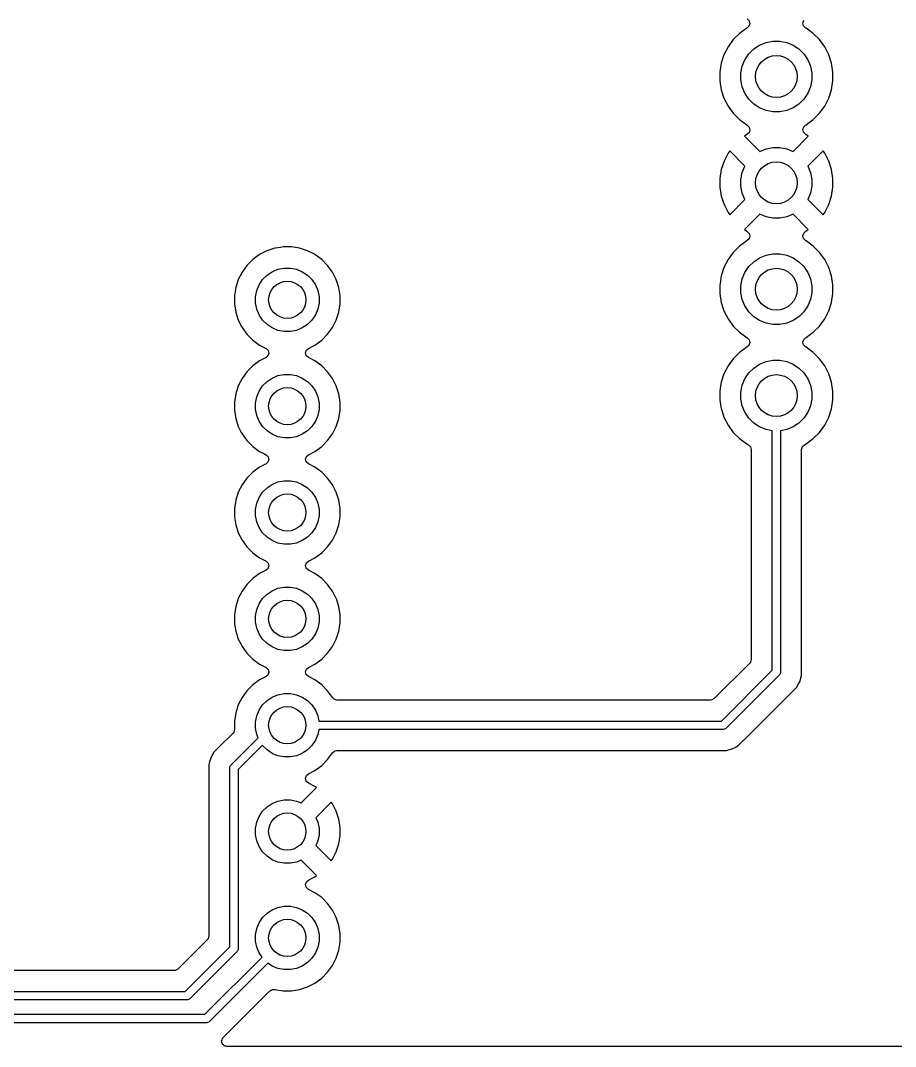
# Model space of a CAD drawing. Extents: x 78 to 227, y -124 to -75.
# Drawn here: x 140.44 to 161.34, y -123.88 to -99.37 of the extents above; entities that cross this region are included whole.
import ezdxf

# ---------------------------------------------------------------- set-up
doc = ezdxf.new("R2010")
doc.units = 0
doc.layers.add('BLACK', color=7, linetype='CONTINUOUS')

msp = doc.modelspace()

# ---------------------------------------------------------------- linework, layer by layer
at = {"layer": 'BLACK', "linetype": 'CONTINUOUS'}
for p, q in [((157.796946, -99.330516), (157.847742, -99.378491)), ((157.864536, -99.446312), (157.841998, -99.512447)), ((157.847742, -99.378491), (157.864536, -99.446312)), ((159.127463, -99.435692), (159.149999, -99.369556)), ((159.144259, -99.503512), (159.127463, -99.435692)), ((157.616213, -99.68089), (157.46589, -99.831213)), ((157.788182, -99.555949), (157.616213, -99.68089)), ((157.796946, -99.551484), (157.788182, -99.555949)), ((157.841998, -99.512447), (157.796946, -99.551484)), ((159.195054, -99.551485), (159.144259, -99.503512)), ((159.203115, -99.555591), (159.195054, -99.551485)), ((159.20382, -99.555951), (159.203115, -99.555591)), ((159.375786, -99.68089), (159.20382, -99.555951)), ((159.526109, -99.831213), (159.375786, -99.68089)), ((157.46589, -99.831213), (157.340951, -100.003179)), ((157.956766, -100.053941), (158.095313, -99.961367)), ((158.095313, -99.961367), (158.249258, -99.897601)), ((158.249258, -99.897601), (158.412685, -99.865093)), ((158.412685, -99.865093), (158.579315, -99.865093)), ((158.579315, -99.865093), (158.742742, -99.897601)), ((158.742742, -99.897601), (158.896687, -99.961367)), ((158.896687, -99.961367), (159.035234, -100.053941)), ((159.651048, -100.003179), (159.526109, -99.831213)), ((157.244444, -100.192585), (157.178753, -100.39476)), ((157.340951, -100.003179), (157.244444, -100.192585)), ((157.746367, -100.310313), (157.838941, -100.171766)), ((157.838941, -100.171766), (157.956766, -100.053941)), ((159.035234, -100.053941), (159.153059, -100.171766)), ((159.153059, -100.171766), (159.245633, -100.310313)), ((159.651049, -100.003181), (159.651048, -100.003179)), ((159.651051, -100.003184), (159.651049, -100.003181)), ((159.747557, -100.192588), (159.651051, -100.003184)), ((159.813246, -100.394757), (159.747557, -100.192588)), ((157.178753, -100.39476), (157.1455, -100.604713)), ((157.650093, -100.627685), (157.682601, -100.464258)), ((157.682601, -100.464258), (157.746367, -100.310313)), ((159.245633, -100.310313), (159.309399, -100.464258)), ((159.309399, -100.464258), (159.341907, -100.627685)), ((159.8465, -100.604713), (159.813246, -100.394757)), ((157.1455, -100.604713), (157.1455, -100.817286)), ((157.650093, -100.794315), (157.650093, -100.627685)), ((159.341907, -100.627685), (159.341907, -100.794315)), ((159.8465, -100.817287), (159.8465, -100.604713)), ((157.1455, -100.817286), (157.178753, -101.027239)), ((157.682601, -100.957742), (157.650093, -100.794315)), ((157.746367, -101.111687), (157.682601, -100.957742)), ((159.309399, -100.957742), (159.245633, -101.111687)), ((159.341907, -100.794315), (159.309399, -100.957742)), ((159.813246, -101.027243), (159.8465, -100.817287)), ((157.178753, -101.027239), (157.244444, -101.229414)), ((157.838941, -101.250234), (157.746367, -101.111687)), ((159.245633, -101.111687), (159.153059, -101.250234)), ((159.747557, -101.229412), (159.813246, -101.027243)), ((157.244444, -101.229414), (157.340951, -101.41882)), ((157.340951, -101.41882), (157.46589, -101.590786)), ((157.956766, -101.368059), (157.838941, -101.250234)), ((158.095313, -101.460633), (157.956766, -101.368059)), ((159.035234, -101.368059), (158.896687, -101.460633)), ((159.153059, -101.250234), (159.035234, -101.368059)), ((159.526109, -101.590786), (159.651048, -101.41882)), ((159.651047, -101.41882), (159.651051, -101.418816)), ((159.651048, -101.41882), (159.651047, -101.41882)), ((159.651051, -101.418816), (159.747557, -101.229412)), ((157.46589, -101.590786), (157.616213, -101.741109)), ((158.249258, -101.524399), (158.095313, -101.460633)), ((158.412685, -101.556907), (158.249258, -101.524399)), ((158.579315, -101.556907), (158.412685, -101.556907)), ((158.742742, -101.524399), (158.579315, -101.556907)), ((158.896687, -101.460633), (158.742742, -101.524399)), ((159.375792, -101.741104), (159.526104, -101.590792)), ((159.526104, -101.590792), (159.526106, -101.590788)), ((159.526106, -101.590788), (159.526109, -101.590786)), ((157.616213, -101.741109), (157.788179, -101.866048)), ((157.788179, -101.866048), (157.788181, -101.866049)), ((157.788181, -101.866049), (157.788184, -101.866051)), ((157.788184, -101.866051), (157.797493, -101.870794)), ((157.797493, -101.870794), (157.84829, -101.918766)), ((157.84829, -101.918766), (157.865087, -101.986587)), ((159.126912, -101.975966), (159.149451, -101.909832)), ((159.149451, -101.909832), (159.194508, -101.870793)), ((159.194508, -101.870793), (159.203816, -101.866051)), ((159.203816, -101.866051), (159.283007, -101.808515)), ((159.283007, -101.808515), (159.375786, -101.741109)), ((159.375786, -101.741109), (159.375788, -101.741106)), ((159.375788, -101.741106), (159.375792, -101.741104)), ((157.78844, -102.09638), (157.734282, -102.135727)), ((157.734282, -102.135727), (157.734282, -102.135728)), ((157.734282, -102.135728), (158.098571, -102.500017)), ((157.788446, -102.096376), (157.78844, -102.09638)), ((157.797505, -102.09176), (157.788446, -102.096376)), ((157.842552, -102.052722), (157.797505, -102.09176)), ((157.865087, -101.986587), (157.842552, -102.052722)), ((158.893428, -102.500017), (159.257716, -102.135728)), ((159.143706, -102.043788), (159.126912, -101.975966)), ((159.1945, -102.091763), (159.143706, -102.043788)), ((159.203547, -102.096372), (159.1945, -102.091763)), ((159.203547, -102.096373), (159.203547, -102.096372)), ((159.257716, -102.135728), (159.203547, -102.096373)), ((158.249258, -102.437601), (158.412685, -102.405093)), ((158.412685, -102.405093), (158.579315, -102.405093)), ((158.579315, -102.405093), (158.742742, -102.437601)), ((157.34138, -102.543439), (157.244904, -102.732782)), ((157.380727, -102.489282), (157.34138, -102.543439)), ((157.380728, -102.489282), (157.380727, -102.489282)), ((157.745017, -102.853571), (157.380728, -102.489282)), ((158.098571, -102.500017), (158.249258, -102.437601)), ((158.742742, -102.437601), (158.893428, -102.500017)), ((159.611269, -102.489282), (159.246981, -102.853569)), ((159.61127, -102.489282), (159.611269, -102.489282)), ((159.650624, -102.543449), (159.61127, -102.489282)), ((159.747095, -102.732782), (159.650624, -102.543449)), ((157.244904, -102.732782), (157.179242, -102.934869)), ((157.682601, -103.004258), (157.745017, -102.853571)), ((159.246981, -102.853569), (159.309399, -103.004258)), ((159.812757, -102.934869), (159.747095, -102.732782)), ((157.179242, -102.934872), (157.146, -103.144753)), ((157.146, -103.144753), (157.146, -103.357246)), ((157.179242, -102.934869), (157.179242, -102.934872)), ((157.650093, -103.167685), (157.682601, -103.004258)), ((159.309399, -103.004258), (159.341907, -103.167685)), ((159.812757, -102.934872), (159.812757, -102.934869)), ((159.846, -103.144753), (159.812757, -102.934872)), ((159.846, -103.357246), (159.846, -103.144753)), ((157.146, -103.357246), (157.179242, -103.567127)), ((157.650093, -103.334315), (157.650093, -103.167685)), ((157.682601, -103.497742), (157.650093, -103.334315)), ((159.341907, -103.334315), (159.309399, -103.497742)), ((159.341907, -103.167685), (159.341907, -103.334315)), ((159.812757, -103.567127), (159.846, -103.357246)), ((157.179242, -103.567127), (157.179242, -103.56713)), ((157.179242, -103.56713), (157.244904, -103.769217)), ((157.380728, -104.012716), (157.745016, -103.648426)), ((157.745016, -103.648426), (157.682601, -103.497742)), ((159.309399, -103.497742), (159.246982, -103.648428)), ((159.246982, -103.648428), (159.61127, -104.012717)), ((159.747095, -103.769217), (159.812757, -103.56713)), ((159.812757, -103.56713), (159.812757, -103.567127)), ((157.244904, -103.769217), (157.341375, -103.95855)), ((159.650622, -103.958554), (159.747095, -103.769217)), ((157.341375, -103.95855), (157.380728, -104.012716)), ((158.098569, -104.001981), (157.734282, -104.366269)), ((158.249258, -104.064399), (158.098569, -104.001981)), ((158.412685, -104.096907), (158.249258, -104.064399)), ((158.579315, -104.096907), (158.412685, -104.096907)), ((158.742742, -104.064399), (158.579315, -104.096907)), ((158.893428, -104.001982), (158.742742, -104.064399)), ((159.257717, -104.36627), (158.893428, -104.001982)), ((159.61127, -104.012716), (159.650622, -103.958554)), ((159.61127, -104.012717), (159.61127, -104.012716)), ((157.734282, -104.366269), (157.734282, -104.36627)), ((157.734282, -104.36627), (157.788452, -104.405626)), ((159.203555, -104.405622), (159.257716, -104.36627)), ((159.257716, -104.36627), (159.257717, -104.36627)), ((157.797499, -104.631202), (157.788182, -104.635949)), ((157.788452, -104.405626), (157.788451, -104.405626)), ((157.788451, -104.405626), (157.797495, -104.410234)), ((157.797495, -104.410234), (157.848292, -104.458208)), ((157.84255, -104.592164), (157.797499, -104.631202)), ((157.865087, -104.526029), (157.84255, -104.592164)), ((157.848292, -104.458208), (157.865087, -104.526029)), ((159.126912, -104.515409), (159.149449, -104.449274)), ((159.143707, -104.58323), (159.126912, -104.515409)), ((159.194504, -104.631204), (159.143707, -104.58323)), ((159.149449, -104.449274), (159.194507, -104.410232)), ((159.203817, -104.635949), (159.194504, -104.631204)), ((159.194507, -104.410232), (159.203555, -104.405622)), ((146.327367, -104.874994), (146.150305, -104.965213)), ((146.32737, -104.874993), (146.327367, -104.874994)), ((146.516362, -104.813587), (146.32737, -104.874993)), ((146.647214, -104.792862), (146.516362, -104.813587)), ((146.712639, -104.7825), (146.647214, -104.792862)), ((146.911361, -104.7825), (146.712639, -104.7825)), ((147.009498, -104.798043), (146.911361, -104.7825)), ((147.107637, -104.813587), (147.009498, -104.798043)), ((147.296629, -104.874993), (147.107637, -104.813587)), ((147.296632, -104.874994), (147.296629, -104.874993)), ((147.460525, -104.958503), (147.296632, -104.874994)), ((157.616213, -104.76089), (157.46589, -104.911213)), ((157.788182, -104.635949), (157.616213, -104.76089)), ((159.375786, -104.76089), (159.203817, -104.635949)), ((159.526109, -104.911213), (159.375786, -104.76089)), ((145.989533, -105.082021), (145.849021, -105.222533)), ((146.150305, -104.965213), (145.989533, -105.082021)), ((147.473694, -104.965213), (147.460525, -104.958503)), ((147.634464, -105.082019), (147.473694, -104.965213)), ((147.774981, -105.222536), (147.634464, -105.082019)), ((157.340951, -105.083179), (157.244444, -105.272585)), ((157.46589, -104.911213), (157.340951, -105.083179)), ((157.956766, -105.133941), (158.095313, -105.041367)), ((158.095313, -105.041367), (158.249258, -104.977601)), ((158.249258, -104.977601), (158.412685, -104.945093)), ((158.412685, -104.945093), (158.579315, -104.945093)), ((158.579315, -104.945093), (158.742742, -104.977601)), ((158.742742, -104.977601), (158.896687, -105.041367)), ((158.896687, -105.041367), (159.035234, -105.133941)), ((159.651048, -105.083179), (159.526109, -104.911213)), ((159.651049, -105.083181), (159.651048, -105.083179)), ((159.651051, -105.083184), (159.651049, -105.083181)), ((159.747557, -105.272588), (159.651051, -105.083184)), ((145.849021, -105.222533), (145.732213, -105.383305)), ((146.452796, -105.372976), (146.590803, -105.315811)), ((146.590803, -105.315811), (146.737311, -105.286669)), ((146.737311, -105.286669), (146.886689, -105.286669)), ((146.886689, -105.286669), (147.033197, -105.315811)), ((147.033197, -105.315811), (147.171204, -105.372976)), ((147.891786, -105.383305), (147.774981, -105.222536)), ((157.244444, -105.272585), (157.178753, -105.47476)), ((157.746367, -105.390313), (157.838941, -105.251766)), ((157.838941, -105.251766), (157.956766, -105.133941)), ((159.035234, -105.133941), (159.153059, -105.251766)), ((159.153059, -105.251766), (159.245633, -105.390313)), ((159.813246, -105.474757), (159.747557, -105.272588)), ((145.641993, -105.56037), (145.580587, -105.749362)), ((145.641994, -105.560367), (145.641993, -105.56037)), ((145.732213, -105.383305), (145.641994, -105.560367)), ((146.139976, -105.685796), (146.222966, -105.561592)), ((146.222966, -105.561592), (146.328592, -105.455966)), ((146.328592, -105.455966), (146.452796, -105.372976)), ((147.171204, -105.372976), (147.295408, -105.455966)), ((147.295408, -105.455966), (147.401034, -105.561592)), ((147.401034, -105.561592), (147.484024, -105.685796)), ((147.982005, -105.560367), (147.891786, -105.383305)), ((147.982005, -105.560368), (147.982005, -105.560367)), ((148.043413, -105.749364), (147.982005, -105.560368)), ((157.178753, -105.47476), (157.150587, -105.652597)), ((157.650093, -105.707685), (157.682601, -105.544258)), ((157.682601, -105.544258), (157.746367, -105.390313)), ((159.245633, -105.390313), (159.309399, -105.544258)), ((159.309399, -105.544258), (159.341907, -105.707685)), ((159.8465, -105.684713), (159.813246, -105.474757)), ((145.580587, -105.749362), (145.5495, -105.945639)), ((146.053669, -105.970311), (146.082811, -105.823803)), ((146.082811, -105.823803), (146.139976, -105.685796)), ((147.484024, -105.685796), (147.541189, -105.823803)), ((147.541189, -105.823803), (147.570331, -105.970311)), ((148.0745, -105.945639), (148.043413, -105.749364)), ((157.150587, -105.652597), (157.1455, -105.684713)), ((157.1455, -105.684713), (157.1455, -105.897287)), ((157.650093, -105.874315), (157.650093, -105.707685)), ((159.341907, -105.707685), (159.341907, -105.874315)), ((159.8465, -105.897287), (159.8465, -105.684713)), ((145.5495, -105.945639), (145.5495, -106.14436)), ((146.053669, -106.119689), (146.053669, -105.970311)), ((147.570331, -105.970311), (147.570331, -106.119689)), ((148.0745, -106.144361), (148.0745, -105.945639)), ((157.1455, -105.897287), (157.178754, -106.107243)), ((157.682601, -106.037742), (157.650093, -105.874315)), ((157.746367, -106.191687), (157.682601, -106.037742)), ((159.309399, -106.037742), (159.245633, -106.191687)), ((159.341907, -105.874315), (159.309399, -106.037742)), ((159.813246, -106.107243), (159.8465, -105.897287)), ((145.5495, -106.14436), (145.580587, -106.340637)), ((145.580587, -106.340637), (145.641993, -106.529629)), ((146.082811, -106.266197), (146.053669, -106.119689)), ((146.139976, -106.404204), (146.082811, -106.266197)), ((147.541189, -106.266197), (147.484024, -106.404204)), ((147.570331, -106.119689), (147.541189, -106.266197)), ((147.982005, -106.529632), (148.043413, -106.340636)), ((148.043413, -106.340636), (148.0745, -106.144361)), ((157.178754, -106.107243), (157.227484, -106.257219)), ((157.227484, -106.257219), (157.244444, -106.309414)), ((157.244444, -106.309414), (157.340951, -106.49882)), ((157.838941, -106.330234), (157.746367, -106.191687)), ((157.956766, -106.448059), (157.838941, -106.330234)), ((159.153059, -106.330234), (159.035234, -106.448059)), ((159.245633, -106.191687), (159.153059, -106.330234)), ((159.651051, -106.498816), (159.747557, -106.309412)), ((159.747557, -106.309412), (159.813246, -106.107243)), ((145.641993, -106.529629), (145.641994, -106.529632)), ((145.641994, -106.529632), (145.718109, -106.679014)), ((146.222966, -106.528408), (146.139976, -106.404204)), ((146.328592, -106.634034), (146.222966, -106.528408)), ((147.401034, -106.528408), (147.295408, -106.634034)), ((147.484024, -106.404204), (147.401034, -106.528408)), ((147.891787, -106.706694), (147.982005, -106.529632)), ((157.340951, -106.49882), (157.46589, -106.670786)), ((158.095313, -106.540633), (157.956766, -106.448059)), ((158.249258, -106.604399), (158.095313, -106.540633)), ((158.896687, -106.540633), (158.742742, -106.604399)), ((159.035234, -106.448059), (158.896687, -106.540633)), ((159.526109, -106.670786), (159.651048, -106.49882)), ((159.651047, -106.49882), (159.651051, -106.498816)), ((159.651048, -106.49882), (159.651047, -106.49882)), ((145.718109, -106.679014), (145.732213, -106.706694)), ((145.732213, -106.706694), (145.849019, -106.867464)), ((146.452796, -106.717024), (146.328592, -106.634034)), ((146.590803, -106.774189), (146.452796, -106.717024)), ((146.737311, -106.803331), (146.590803, -106.774189)), ((146.886689, -106.803331), (146.737311, -106.803331)), ((147.033197, -106.774189), (146.886689, -106.803331)), ((147.171204, -106.717024), (147.033197, -106.774189)), ((147.295408, -106.634034), (147.171204, -106.717024)), ((147.774981, -106.867464), (147.891787, -106.706694)), ((157.46589, -106.670786), (157.616213, -106.821109)), ((157.616213, -106.821109), (157.788182, -106.94605)), ((158.412685, -106.636907), (158.249258, -106.604399)), ((158.579315, -106.636907), (158.412685, -106.636907)), ((158.742742, -106.604399), (158.579315, -106.636907)), ((159.31198, -106.867466), (159.375786, -106.821109)), ((159.375786, -106.821109), (159.375788, -106.821106)), ((159.375788, -106.821106), (159.375792, -106.821104)), ((159.375792, -106.821104), (159.526104, -106.670792)), ((159.526104, -106.670792), (159.526106, -106.670788)), ((159.526106, -106.670788), (159.526109, -106.670786)), ((145.849019, -106.867464), (145.989536, -107.007981)), ((145.989536, -107.007981), (146.150306, -107.124787)), ((147.473694, -107.124787), (147.634464, -107.007981)), ((147.634464, -107.007981), (147.774981, -106.867464)), ((157.788182, -106.94605), (157.796946, -106.950516)), ((157.796946, -106.950516), (157.847742, -106.998491)), ((157.864536, -107.066312), (157.841998, -107.132447)), ((157.847742, -106.998491), (157.864536, -107.066312)), ((159.127463, -107.055692), (159.149999, -106.989556)), ((159.144259, -107.123512), (159.127463, -107.055692)), ((159.149999, -106.989556), (159.195054, -106.950515)), ((159.195054, -106.950515), (159.203816, -106.946051)), ((159.203816, -106.946051), (159.31198, -106.867466)), ((146.150306, -107.124787), (146.16534, -107.132447)), ((146.16534, -107.132447), (146.30678, -107.204515)), ((146.30678, -107.204515), (146.357576, -107.25249)), ((146.374371, -107.320311), (146.351833, -107.386446)), ((146.357576, -107.25249), (146.374371, -107.320311)), ((147.249628, -107.309689), (147.272165, -107.243554)), ((147.266423, -107.37751), (147.249628, -107.309689)), ((147.272165, -107.243554), (147.317218, -107.204515)), ((147.317218, -107.204515), (147.473694, -107.124787)), ((157.616213, -107.30089), (157.46589, -107.451213)), ((157.788182, -107.175949), (157.616213, -107.30089)), ((157.796946, -107.171484), (157.788182, -107.175949)), ((157.841998, -107.132447), (157.796946, -107.171484)), ((159.195054, -107.171485), (159.144259, -107.123512)), ((159.203115, -107.175591), (159.195054, -107.171485)), ((159.20382, -107.175951), (159.203115, -107.175591)), ((159.375786, -107.30089), (159.20382, -107.175951)), ((159.526109, -107.451213), (159.375786, -107.30089)), ((146.150305, -107.505213), (145.989533, -107.622021)), ((146.30678, -107.425485), (146.150305, -107.505213)), ((146.351833, -107.386446), (146.30678, -107.425485)), ((147.317218, -107.425484), (147.266423, -107.37751)), ((147.473694, -107.505213), (147.317218, -107.425484)), ((147.634464, -107.622019), (147.473694, -107.505213)), ((157.46589, -107.451213), (157.340951, -107.623179)), ((158.095313, -107.581367), (158.249258, -107.517601)), ((158.249258, -107.517601), (158.412685, -107.485093)), ((158.412685, -107.485093), (158.579315, -107.485093)), ((158.579315, -107.485093), (158.742742, -107.517601)), ((158.742742, -107.517601), (158.896687, -107.581367)), ((159.651048, -107.623179), (159.526109, -107.451213)), ((145.849021, -107.762533), (145.732213, -107.923305)), ((145.989533, -107.622021), (145.849021, -107.762533)), ((147.774981, -107.762536), (147.634464, -107.622019)), ((147.891786, -107.923305), (147.774981, -107.762536)), ((157.244444, -107.812585), (157.178753, -108.01476)), ((157.340951, -107.623179), (157.244444, -107.812585)), ((157.746367, -107.930313), (157.838941, -107.791766)), ((157.838941, -107.791766), (157.956766, -107.673941)), ((157.956766, -107.673941), (158.095313, -107.581367)), ((158.896687, -107.581367), (159.035234, -107.673941)), ((159.035234, -107.673941), (159.153059, -107.791766)), ((159.153059, -107.791766), (159.245633, -107.930313)), ((159.651049, -107.623181), (159.651048, -107.623179)), ((159.651051, -107.623184), (159.651049, -107.623181)), ((159.747557, -107.812588), (159.651051, -107.623184)), ((159.813246, -108.014757), (159.747557, -107.812588)), ((145.732213, -107.923305), (145.641994, -108.100367)), ((146.222966, -108.101592), (146.328592, -107.995966)), ((146.328592, -107.995966), (146.452796, -107.912976)), ((146.452796, -107.912976), (146.590803, -107.855811)), ((146.590803, -107.855811), (146.737311, -107.826669)), ((146.737311, -107.826669), (146.886689, -107.826669)), ((146.886689, -107.826669), (147.033197, -107.855811)), ((147.033197, -107.855811), (147.171204, -107.912976)), ((147.171204, -107.912976), (147.295408, -107.995966)), ((147.295408, -107.995966), (147.401034, -108.101592)), ((147.982005, -108.100367), (147.891786, -107.923305)), ((157.178753, -108.01476), (157.165194, -108.100368)), ((157.682601, -108.084258), (157.746367, -107.930313)), ((159.245633, -107.930313), (159.309399, -108.084258)), ((159.8465, -108.224713), (159.813246, -108.014757)), ((145.580587, -108.289362), (145.5495, -108.485639)), ((145.641993, -108.10037), (145.580587, -108.289362)), ((145.641994, -108.100367), (145.641993, -108.10037)), ((146.082811, -108.363803), (146.139976, -108.225796)), ((146.139976, -108.225796), (146.222966, -108.101592)), ((147.401034, -108.101592), (147.484024, -108.225796)), ((147.484024, -108.225796), (147.541189, -108.363803)), ((147.982005, -108.100368), (147.982005, -108.100367)), ((148.043413, -108.289364), (147.982005, -108.100368)), ((148.0745, -108.485639), (148.043413, -108.289364)), ((157.165194, -108.100368), (157.1455, -108.224713)), ((157.1455, -108.224713), (157.1455, -108.437287)), ((157.650093, -108.247685), (157.682601, -108.084258)), ((157.650093, -108.414315), (157.650093, -108.247685)), ((159.309399, -108.084258), (159.341907, -108.247685)), ((159.341907, -108.247685), (159.341907, -108.414315)), ((159.8465, -108.437287), (159.8465, -108.224713)), ((145.5495, -108.485639), (145.5495, -108.68436)), ((146.053669, -108.510311), (146.082811, -108.363803)), ((146.053669, -108.659689), (146.053669, -108.510311)), ((147.541189, -108.363803), (147.570331, -108.510311)), ((147.570331, -108.510311), (147.570331, -108.659689)), ((148.0745, -108.684361), (148.0745, -108.485639)), ((157.1455, -108.437287), (157.178754, -108.647243)), ((157.682601, -108.577742), (157.650093, -108.414315)), ((159.341907, -108.414315), (159.309399, -108.577742)), ((159.813246, -108.647243), (159.8465, -108.437287)), ((145.5495, -108.68436), (145.580587, -108.880637)), ((146.082811, -108.806197), (146.053669, -108.659689)), ((147.570331, -108.659689), (147.541189, -108.806197)), ((148.043413, -108.880636), (148.0745, -108.684361)), ((157.178754, -108.647243), (157.190814, -108.684361)), ((157.190814, -108.684361), (157.244444, -108.849414)), ((157.746367, -108.731687), (157.682601, -108.577742)), ((157.838941, -108.870234), (157.746367, -108.731687)), ((159.245633, -108.731687), (159.153059, -108.870234)), ((159.309399, -108.577742), (159.245633, -108.731687)), ((159.747557, -108.849412), (159.813246, -108.647243)), ((145.580587, -108.880637), (145.641993, -109.069629)), ((146.139976, -108.944204), (146.082811, -108.806197)), ((146.222966, -109.068408), (146.139976, -108.944204)), ((147.484024, -108.944204), (147.401034, -109.068408)), ((147.541189, -108.806197), (147.484024, -108.944204)), ((147.982005, -109.069632), (148.043413, -108.880636)), ((157.244444, -108.849414), (157.340951, -109.03882)), ((157.340951, -109.03882), (157.46589, -109.210786)), ((157.956766, -108.988059), (157.838941, -108.870234)), ((158.095313, -109.080633), (157.956766, -108.988059)), ((159.035234, -108.988059), (158.896687, -109.080633)), ((159.153059, -108.870234), (159.035234, -108.988059)), ((159.526109, -109.210786), (159.651048, -109.03882)), ((159.651047, -109.03882), (159.651051, -109.038816)), ((159.651048, -109.03882), (159.651047, -109.03882)), ((159.651051, -109.038816), (159.747557, -108.849412)), ((145.641993, -109.069629), (145.641994, -109.069632)), ((145.641994, -109.069632), (145.713917, -109.210786)), ((145.713917, -109.210786), (145.732213, -109.246694)), ((145.732213, -109.246694), (145.849019, -109.407464)), ((146.328592, -109.174034), (146.222966, -109.068408)), ((146.452796, -109.257024), (146.328592, -109.174034)), ((146.590803, -109.314189), (146.452796, -109.257024)), ((147.171204, -109.257024), (147.033197, -109.314189)), ((147.295408, -109.174034), (147.171204, -109.257024)), ((147.401034, -109.068408), (147.295408, -109.174034)), ((147.774981, -109.407464), (147.891787, -109.246694)), ((147.891787, -109.246694), (147.982005, -109.069632)), ((157.46589, -109.210786), (157.616213, -109.361109)), ((158.249258, -109.144399), (158.095313, -109.080633)), ((158.396, -109.173588), (158.249258, -109.144399)), ((158.396, -114.893578), (158.396, -109.173588)), ((158.742742, -109.144399), (158.596, -109.173588)), ((158.596, -109.173588), (158.596, -114.935)), ((158.896687, -109.080633), (158.742742, -109.144399)), ((159.375792, -109.361104), (159.526104, -109.210792)), ((159.526104, -109.210792), (159.526106, -109.210788)), ((159.526106, -109.210788), (159.526109, -109.210786)), ((145.849019, -109.407464), (145.989536, -109.547981)), ((146.737311, -109.343331), (146.590803, -109.314189)), ((146.886689, -109.343331), (146.737311, -109.343331)), ((147.033197, -109.314189), (146.886689, -109.343331)), ((147.634464, -109.547981), (147.774981, -109.407464)), ((157.616213, -109.361109), (157.788184, -109.486051)), ((157.788184, -109.486051), (157.788184, -109.486052)), ((157.788184, -109.486052), (157.827793, -109.506233)), ((157.827793, -109.506233), (157.87859, -109.554206)), ((159.116185, -109.549679), (159.164207, -109.506233)), ((159.164207, -109.506233), (159.203815, -109.486052)), ((159.203815, -109.486052), (159.203815, -109.486051)), ((159.203815, -109.486051), (159.203816, -109.486051)), ((159.203816, -109.486051), (159.31198, -109.407466)), ((159.31198, -109.407466), (159.375786, -109.361109)), ((159.375786, -109.361109), (159.375788, -109.361106)), ((159.375788, -109.361106), (159.375792, -109.361104)), ((145.989536, -109.547981), (146.150306, -109.664787)), ((146.150306, -109.664787), (146.268832, -109.725179)), ((146.268832, -109.725179), (146.30678, -109.744515)), ((146.30678, -109.744515), (146.357576, -109.79249)), ((147.272165, -109.783554), (147.317218, -109.744515)), ((147.317218, -109.744515), (147.473694, -109.664787)), ((147.473694, -109.664787), (147.634464, -109.547981)), ((157.87859, -109.554206), (157.8955, -109.616718)), ((157.8955, -109.616718), (157.8955, -114.634903)), ((159.0965, -109.616718), (159.116185, -109.549679)), ((159.0965, -114.855943), (159.0965, -109.616718)), ((146.30678, -109.965485), (146.150305, -110.045213)), ((146.351833, -109.926446), (146.30678, -109.965485)), ((146.374371, -109.860311), (146.351833, -109.926446)), ((146.357576, -109.79249), (146.374371, -109.860311)), ((147.249628, -109.849689), (147.272165, -109.783554)), ((147.266423, -109.91751), (147.249628, -109.849689)), ((147.317218, -109.965484), (147.266423, -109.91751)), ((147.473694, -110.045213), (147.317218, -109.965484)), ((145.989533, -110.162021), (145.849021, -110.302533)), ((146.150305, -110.045213), (145.989533, -110.162021)), ((147.634464, -110.162019), (147.473694, -110.045213)), ((147.774981, -110.302536), (147.634464, -110.162019)), ((145.732213, -110.463305), (145.641994, -110.640367)), ((145.849021, -110.302533), (145.732213, -110.463305)), ((146.328592, -110.535966), (146.452796, -110.452976)), ((146.452796, -110.452976), (146.590803, -110.395811)), ((146.590803, -110.395811), (146.737311, -110.366669)), ((146.737311, -110.366669), (146.886689, -110.366669)), ((146.886689, -110.366669), (147.033197, -110.395811)), ((147.033197, -110.395811), (147.171204, -110.452976)), ((147.171204, -110.452976), (147.295408, -110.535966)), ((147.891786, -110.463305), (147.774981, -110.302536)), ((147.982005, -110.640367), (147.891786, -110.463305)), ((145.641993, -110.64037), (145.580587, -110.829362)), ((145.641994, -110.640367), (145.641993, -110.64037)), ((146.139976, -110.765796), (146.222966, -110.641592)), ((146.222966, -110.641592), (146.328592, -110.535966)), ((147.295408, -110.535966), (147.401034, -110.641592)), ((147.401034, -110.641592), (147.484024, -110.765796)), ((147.982005, -110.640368), (147.982005, -110.640367)), ((148.043413, -110.829364), (147.982005, -110.640368)), ((145.580587, -110.829362), (145.5495, -111.025639)), ((146.053669, -111.050311), (146.082811, -110.903803)), ((146.082811, -110.903803), (146.139976, -110.765796)), ((147.484024, -110.765796), (147.541189, -110.903803)), ((147.541189, -110.903803), (147.570331, -111.050311)), ((148.0745, -111.025639), (148.043413, -110.829364)), ((145.5495, -111.025639), (145.5495, -111.22436)), ((145.5495, -111.22436), (145.580587, -111.420637)), ((146.053669, -111.199689), (146.053669, -111.050311)), ((146.082811, -111.346197), (146.053669, -111.199689)), ((147.570331, -111.199689), (147.541189, -111.346197)), ((147.570331, -111.050311), (147.570331, -111.199689)), ((148.043413, -111.420636), (148.0745, -111.224361)), ((148.0745, -111.224361), (148.0745, -111.025639)), ((145.580587, -111.420637), (145.641993, -111.609629)), ((146.139976, -111.484204), (146.082811, -111.346197)), ((146.222966, -111.608408), (146.139976, -111.484204)), ((147.484024, -111.484204), (147.401034, -111.608408)), ((147.541189, -111.346197), (147.484024, -111.484204)), ((147.982005, -111.609632), (148.043413, -111.420636)), ((145.641993, -111.609629), (145.641994, -111.609632)), ((145.641994, -111.609632), (145.72498, -111.772499)), ((146.328592, -111.714034), (146.222966, -111.608408)), ((146.452796, -111.797024), (146.328592, -111.714034)), ((147.295408, -111.714034), (147.171204, -111.797024)), ((147.401034, -111.608408), (147.295408, -111.714034)), ((147.891787, -111.786694), (147.982005, -111.609632)), ((145.72498, -111.772499), (145.732213, -111.786694)), ((145.732213, -111.786694), (145.849019, -111.947464)), ((145.849019, -111.947464), (145.989536, -112.087981)), ((146.590803, -111.854189), (146.452796, -111.797024)), ((146.737311, -111.883331), (146.590803, -111.854189)), ((146.886689, -111.883331), (146.737311, -111.883331)), ((147.033197, -111.854189), (146.886689, -111.883331)), ((147.171204, -111.797024), (147.033197, -111.854189)), ((147.634464, -112.087981), (147.774981, -111.947464)), ((147.774981, -111.947464), (147.891787, -111.786694)), ((145.989536, -112.087981), (146.150306, -112.204787)), ((146.150306, -112.204787), (146.244122, -112.252589)), ((147.317218, -112.284515), (147.473694, -112.204787)), ((147.473694, -112.204787), (147.634464, -112.087981)), ((146.244122, -112.252589), (146.30678, -112.284515)), ((146.30678, -112.284515), (146.357576, -112.33249)), ((146.351833, -112.466446), (146.30678, -112.505485)), ((146.374371, -112.400311), (146.351833, -112.466446)), ((146.357576, -112.33249), (146.374371, -112.400311)), ((147.249628, -112.389689), (147.272165, -112.323554)), ((147.266423, -112.45751), (147.249628, -112.389689)), ((147.317218, -112.505484), (147.266423, -112.45751)), ((147.272165, -112.323554), (147.317218, -112.284515)), ((145.989533, -112.702021), (145.849021, -112.842533)), ((146.150305, -112.585213), (145.989533, -112.702021)), ((146.30678, -112.505485), (146.150305, -112.585213)), ((147.473694, -112.585213), (147.317218, -112.505484)), ((147.634464, -112.702019), (147.473694, -112.585213)), ((147.774981, -112.842536), (147.634464, -112.702019)), ((145.849021, -112.842533), (145.732213, -113.003305)), ((146.452796, -112.992976), (146.590803, -112.935811)), ((146.590803, -112.935811), (146.737311, -112.906669)), ((146.737311, -112.906669), (146.886689, -112.906669)), ((146.886689, -112.906669), (147.033197, -112.935811)), ((147.033197, -112.935811), (147.171204, -112.992976)), ((147.862965, -112.963636), (147.774981, -112.842536)), ((147.891786, -113.003305), (147.862965, -112.963636)), ((145.641993, -113.18037), (145.580587, -113.369362)), ((145.641994, -113.180367), (145.641993, -113.18037)), ((145.732213, -113.003305), (145.641994, -113.180367)), ((146.139976, -113.305796), (146.222966, -113.181592)), ((146.222966, -113.181592), (146.328592, -113.075966)), ((146.328592, -113.075966), (146.452796, -112.992976)), ((147.171204, -112.992976), (147.295408, -113.075966)), ((147.295408, -113.075966), (147.401034, -113.181592)), ((147.401034, -113.181592), (147.484024, -113.305796)), ((147.982005, -113.180367), (147.891786, -113.003305)), ((147.982006, -113.18037), (147.982005, -113.180367)), ((147.984899, -113.189275), (147.982006, -113.18037)), ((148.043413, -113.369364), (147.984899, -113.189275)), ((145.580587, -113.369362), (145.5563, -113.522706)), ((146.053669, -113.590311), (146.082811, -113.443803)), ((146.082811, -113.443803), (146.139976, -113.305796)), ((147.484024, -113.305796), (147.541189, -113.443803)), ((147.541189, -113.443803), (147.570331, -113.590311)), ((148.0745, -113.565639), (148.043413, -113.369364)), ((145.5563, -113.522706), (145.5495, -113.565639)), ((145.5495, -113.565639), (145.5495, -113.764361)), ((146.053669, -113.739689), (146.053669, -113.590311)), ((147.570331, -113.590311), (147.570331, -113.739689)), ((148.0745, -113.764361), (148.0745, -113.565639)), ((145.5495, -113.764361), (145.553878, -113.792)), ((145.553878, -113.792), (145.580587, -113.960637)), ((146.082811, -113.886197), (146.053669, -113.739689)), ((146.139976, -114.024204), (146.082811, -113.886197)), ((147.541189, -113.886197), (147.484024, -114.024204)), ((147.570331, -113.739689), (147.541189, -113.886197)), ((148.043413, -113.960636), (148.0745, -113.764361)), ((145.580587, -113.960637), (145.641993, -114.149629)), ((145.641993, -114.149629), (145.641994, -114.149632)), ((145.641994, -114.149632), (145.700682, -114.264812)), ((146.222966, -114.148408), (146.139976, -114.024204)), ((146.328592, -114.254034), (146.222966, -114.148408)), ((147.401034, -114.148408), (147.295408, -114.254034)), ((147.484024, -114.024204), (147.401034, -114.148408)), ((147.891787, -114.326694), (147.982005, -114.149632)), ((147.982005, -114.149632), (148.043413, -113.960636)), ((145.700682, -114.264812), (145.732213, -114.326694)), ((145.732213, -114.326694), (145.849019, -114.487464)), ((146.452796, -114.337024), (146.328592, -114.254034)), ((146.590803, -114.394189), (146.452796, -114.337024)), ((146.737311, -114.423331), (146.590803, -114.394189)), ((146.886689, -114.423331), (146.737311, -114.423331)), ((147.033197, -114.394189), (146.886689, -114.423331)), ((147.171204, -114.337024), (147.033197, -114.394189)), ((147.295408, -114.254034), (147.171204, -114.337024)), ((147.774981, -114.487464), (147.891787, -114.326694)), ((145.849019, -114.487464), (145.989536, -114.627981)), ((145.989536, -114.627981), (146.150306, -114.744787)), ((147.473694, -114.744787), (147.634464, -114.627981)), ((147.634464, -114.627981), (147.774981, -114.487464)), ((157.8955, -114.634903), (157.875815, -114.701942)), ((146.150306, -114.744787), (146.210713, -114.775566)), ((146.210713, -114.775566), (146.30678, -114.824515)), ((146.30678, -114.824515), (146.357576, -114.87249)), ((146.357576, -114.87249), (146.374371, -114.940311)), ((147.249628, -114.929689), (147.272165, -114.863554)), ((147.272165, -114.863554), (147.317218, -114.824515)), ((147.317218, -114.824515), (147.473694, -114.744787)), ((157.859181, -114.722584), (157.013584, -115.568181)), ((157.184578, -116.105), (158.396, -114.893578)), ((157.875815, -114.701942), (157.859181, -114.722584)), ((159.0965, -115.014058), (159.0965, -114.855943)), ((146.150305, -115.125213), (145.989533, -115.242021)), ((146.30678, -115.045485), (146.150305, -115.125213)), ((146.351833, -115.006446), (146.30678, -115.045485)), ((146.374371, -114.940311), (146.351833, -115.006446)), ((147.266423, -114.99751), (147.249628, -114.929689)), ((147.317218, -115.045484), (147.266423, -114.99751)), ((147.473694, -115.125213), (147.317218, -115.045484)), ((147.634464, -115.242019), (147.473694, -115.125213)), ((158.566711, -115.005711), (157.296711, -116.275711)), ((158.579147, -114.990558), (158.566711, -115.005711)), ((158.58352, -114.979999), (158.579147, -114.990558)), ((158.594079, -114.954509), (158.58352, -114.979999)), ((158.596, -114.935), (158.594079, -114.954509)), ((159.026639, -115.216904), (159.055577, -115.166785)), ((159.055577, -115.166785), (159.0965, -115.014058)), ((145.849021, -115.382533), (145.732213, -115.543305)), ((145.989533, -115.242021), (145.849021, -115.382533)), ((147.774981, -115.382536), (147.634464, -115.242019)), ((147.891786, -115.543305), (147.774981, -115.382536)), ((157.716728, -116.563506), (158.864713, -115.415521)), ((158.864713, -115.415521), (158.864716, -115.41552)), ((158.864716, -115.41552), (158.97652, -115.303716)), ((158.97652, -115.303716), (159.026639, -115.216904)), ((145.732213, -115.543305), (145.641994, -115.720367)), ((146.222966, -115.721592), (146.328592, -115.615966)), ((146.328592, -115.615966), (146.452796, -115.532976)), ((146.452796, -115.532976), (146.590803, -115.475811)), ((146.590803, -115.475811), (146.737311, -115.446669)), ((146.737311, -115.446669), (146.886689, -115.446669)), ((146.886689, -115.446669), (147.033197, -115.475811)), ((147.033197, -115.475811), (147.171204, -115.532976)), ((147.171204, -115.532976), (147.295408, -115.615966)), ((147.295408, -115.615966), (147.401034, -115.721592)), ((147.891789, -115.543309), (147.891786, -115.543305)), ((147.893, -115.545285), (147.891789, -115.543309)), ((147.893872, -115.546176), (147.893, -115.545285)), ((147.894651, -115.547248), (147.893872, -115.546176)), ((147.894808, -115.547133), (147.894651, -115.547248)), ((147.931691, -115.584815), (147.894808, -115.547133)), ((147.99873, -115.6045), (147.931691, -115.584815)), ((156.925903, -115.6045), (147.99873, -115.6045)), ((156.952261, -115.601666), (156.925903, -115.6045)), ((157.013584, -115.568181), (156.952261, -115.601666)), ((145.641993, -115.72037), (145.580587, -115.909362)), ((145.641994, -115.720367), (145.641993, -115.72037)), ((146.082811, -115.983803), (146.139976, -115.845796)), ((146.139976, -115.845796), (146.222966, -115.721592)), ((147.401034, -115.721592), (147.484024, -115.845796)), ((147.484024, -115.845796), (147.541189, -115.983803)), ((145.580587, -115.909362), (145.5495, -116.105639)), ((145.5495, -116.105639), (145.5495, -116.309233)), ((146.053669, -116.130311), (146.082811, -115.983803)), ((146.053669, -116.279689), (146.053669, -116.130311)), ((147.541189, -115.983803), (147.565296, -116.105)), ((147.565296, -116.105), (148.082, -116.105)), ((148.082, -116.105), (157.184578, -116.105)), ((145.535009, -116.371304), (145.513448, -116.400315)), ((145.548061, -116.309233), (145.535009, -116.371304)), ((145.5495, -116.309233), (145.548061, -116.309233)), ((146.082811, -116.426197), (146.053669, -116.279689)), ((147.565296, -116.305), (147.541189, -116.426197)), ((157.226, -116.305), (147.565296, -116.305)), ((157.245509, -116.303079), (157.226, -116.305)), ((157.281557, -116.288147), (157.245509, -116.303079)), ((157.296711, -116.275711), (157.281557, -116.288147)), ((145.513448, -116.400315), (145.173286, -116.740478)), ((145.471289, -117.150289), (146.115782, -116.505795)), ((146.115782, -116.505795), (146.082811, -116.426197)), ((147.484024, -116.564204), (147.401034, -116.688408)), ((147.541189, -116.426197), (147.484024, -116.564204)), ((157.594716, -116.68552), (157.70652, -116.573716)), ((157.70652, -116.573714), (157.716724, -116.563511)), ((157.70652, -116.573716), (157.70652, -116.573714)), ((157.716724, -116.563511), (157.716728, -116.563506)), ((145.061477, -116.852287), (145.021256, -116.921954)), ((145.061481, -116.852282), (145.061477, -116.852287)), ((145.173286, -116.740478), (145.061481, -116.852282)), ((146.220181, -116.68424), (145.642, -117.262422)), ((146.222966, -116.688408), (146.220181, -116.68424)), ((146.328592, -116.794034), (146.222966, -116.688408)), ((146.452796, -116.877024), (146.328592, -116.794034)), ((146.590803, -116.934189), (146.452796, -116.877024)), ((147.171204, -116.877024), (147.033197, -116.934189)), ((147.295408, -116.794034), (147.171204, -116.877024)), ((147.401034, -116.688408), (147.295408, -116.794034)), ((147.774981, -117.027464), (147.891787, -116.866694)), ((147.891787, -116.866694), (147.891789, -116.866689)), ((147.891789, -116.866689), (147.893, -116.864715)), ((147.893, -116.864715), (147.893656, -116.864121)), ((147.893656, -116.864121), (147.894651, -116.862752)), ((147.894651, -116.862752), (147.894938, -116.86296)), ((147.894938, -116.86296), (147.94481, -116.817837)), ((147.94481, -116.817837), (147.99873, -116.8055)), ((147.99873, -116.8055), (157.139331, -116.8055)), ((157.139331, -116.8055), (157.139347, -116.805501)), ((157.139347, -116.805501), (157.146943, -116.805501)), ((157.146943, -116.805501), (157.305054, -116.805501)), ((157.305054, -116.805501), (157.305057, -116.805501)), ((157.305057, -116.805501), (157.457785, -116.764577)), ((157.457785, -116.764577), (157.523736, -116.7265)), ((157.523736, -116.7265), (157.594716, -116.68552)), ((144.957868, -117.080851), (144.941499, -117.141943)), ((144.982423, -116.989212), (144.957868, -117.080851)), ((144.982424, -116.989211), (144.982423, -116.989212)), ((145.021256, -116.921954), (144.982424, -116.989211)), ((146.737311, -116.963331), (146.590803, -116.934189)), ((146.886689, -116.963331), (146.737311, -116.963331)), ((147.033197, -116.934189), (146.886689, -116.963331)), ((147.634464, -117.167981), (147.774981, -117.027464)), ((144.941499, -117.141943), (144.941499, -117.141945)), ((144.941499, -117.141945), (144.941499, -117.310046)), ((144.941499, -117.310046), (144.9415, -117.310059)), ((144.9415, -117.310059), (144.9415, -121.238903)), ((145.442, -117.221), (145.443921, -117.201491)), ((145.442, -121.497578), (145.442, -117.221)), ((145.443921, -117.201491), (145.458853, -117.165443)), ((145.458853, -117.165443), (145.471289, -117.150289)), ((145.642, -117.262422), (145.642, -121.539)), ((147.271615, -117.403834), (147.316667, -117.364796)), ((147.316667, -117.364796), (147.473694, -117.284787)), ((147.473694, -117.284787), (147.634464, -117.167981)), ((147.249077, -117.469969), (147.271615, -117.403834)), ((147.265872, -117.53779), (147.249077, -117.469969)), ((147.316668, -117.585765), (147.265872, -117.53779)), ((147.473432, -117.665641), (147.316668, -117.585765)), ((147.1424, -118.061044), (147.510715, -117.69273)), ((147.510715, -117.69273), (147.473432, -117.665641)), ((146.328592, -118.155966), (146.452796, -118.072976)), ((146.452796, -118.072976), (146.590803, -118.015811)), ((146.590803, -118.015811), (146.737311, -117.986669)), ((146.737311, -117.986669), (146.886689, -117.986669)), ((146.886689, -117.986669), (147.033197, -118.015811)), ((147.033197, -118.015811), (147.1424, -118.061044)), ((147.864268, -118.046283), (147.495953, -118.414597)), ((147.891358, -118.083567), (147.864268, -118.046283)), ((147.981542, -118.260562), (147.891358, -118.083567)), ((146.139976, -118.385796), (146.222966, -118.261592)), ((146.222966, -118.261592), (146.328592, -118.155966)), ((148.042924, -118.449476), (147.981542, -118.260562)), ((146.053669, -118.670311), (146.082811, -118.523803)), ((146.082811, -118.523803), (146.139976, -118.385796)), ((147.495953, -118.414597), (147.541189, -118.523803)), ((147.541189, -118.523803), (147.570331, -118.670311)), ((148.042924, -118.449479), (148.042924, -118.449476)), ((148.074, -118.645678), (148.042924, -118.449479)), ((146.053669, -118.819689), (146.053669, -118.670311)), ((146.082811, -118.966197), (146.053669, -118.819689)), ((147.570331, -118.819689), (147.541189, -118.966197)), ((147.570331, -118.670311), (147.570331, -118.819689)), ((148.042924, -119.04052), (148.074, -118.844321)), ((148.074, -118.844321), (148.074, -118.645678)), ((146.139976, -119.104204), (146.082811, -118.966197)), ((147.541189, -118.966197), (147.495954, -119.075401)), ((147.495954, -119.075401), (147.864268, -119.443715)), ((147.981542, -119.229437), (148.042924, -119.040523)), ((148.042924, -119.040523), (148.042924, -119.04052)), ((146.222966, -119.228408), (146.139976, -119.104204)), ((146.328592, -119.334034), (146.222966, -119.228408)), ((146.452796, -119.417024), (146.328592, -119.334034)), ((147.891362, -119.406425), (147.981542, -119.229437)), ((146.590803, -119.474189), (146.452796, -119.417024)), ((146.737311, -119.503331), (146.590803, -119.474189)), ((146.886689, -119.503331), (146.737311, -119.503331)), ((147.033197, -119.474189), (146.886689, -119.503331)), ((147.142401, -119.428954), (147.033197, -119.474189)), ((147.510715, -119.797268), (147.142401, -119.428954)), ((147.864268, -119.443715), (147.891362, -119.406425)), ((147.391591, -119.866059), (147.473422, -119.824364)), ((147.473422, -119.824364), (147.510715, -119.797268)), ((147.249077, -120.009408), (147.271614, -119.943273)), ((147.265872, -120.077229), (147.249077, -120.009408)), ((147.271614, -119.943273), (147.316669, -119.904234)), ((147.316669, -119.904234), (147.391591, -119.866059)), ((147.316667, -120.125203), (147.265872, -120.077229)), ((147.473694, -120.205213), (147.316667, -120.125203)), ((147.634464, -120.322019), (147.473694, -120.205213)), ((146.452796, -120.612976), (146.590803, -120.555811)), ((146.590803, -120.555811), (146.737311, -120.526669)), ((146.737311, -120.526669), (146.886689, -120.526669)), ((146.886689, -120.526669), (147.033197, -120.555811)), ((147.033197, -120.555811), (147.171204, -120.612976)), ((147.774981, -120.462536), (147.634464, -120.322019)), ((147.891787, -120.623306), (147.774981, -120.462536)), ((146.139976, -120.925796), (146.222966, -120.801592)), ((146.222966, -120.801592), (146.328592, -120.695966)), ((146.328592, -120.695966), (146.452796, -120.612976)), ((147.171204, -120.612976), (147.295408, -120.695966)), ((147.295408, -120.695966), (147.401034, -120.801592)), ((147.401034, -120.801592), (147.484024, -120.925796)), ((147.922967, -120.6845), (147.891787, -120.623306)), ((147.982005, -120.800367), (147.922967, -120.6845)), ((147.982005, -120.800368), (147.982005, -120.800367)), ((148.043413, -120.989364), (147.982005, -120.800368)), ((146.082811, -121.063803), (146.139976, -120.925796)), ((147.484024, -120.925796), (147.541189, -121.063803)), ((148.0745, -121.185639), (148.043413, -120.989364)), ((144.9415, -121.238903), (144.921815, -121.305942)), ((146.053669, -121.210311), (146.082811, -121.063803)), ((146.053669, -121.359689), (146.053669, -121.210311)), ((147.541189, -121.063803), (147.570331, -121.210311)), ((147.570331, -121.210311), (147.570331, -121.359689)), ((148.0745, -121.384361), (148.0745, -121.185639)), ((144.905181, -121.326584), (144.201584, -122.030181)), ((144.372578, -122.567), (145.442, -121.497578)), ((144.921815, -121.305942), (144.905181, -121.326584)), ((145.642, -121.539), (145.640079, -121.558509)), ((146.082811, -121.506197), (146.053669, -121.359689)), ((146.139976, -121.644204), (146.082811, -121.506197)), ((147.541189, -121.506197), (147.484024, -121.644204)), ((147.570331, -121.359689), (147.541189, -121.506197)), ((148.043413, -121.580636), (148.0745, -121.384361)), ((145.612711, -121.609711), (144.484711, -122.737711)), ((144.845578, -123.11), (146.208628, -121.746949)), ((145.625147, -121.594557), (145.612711, -121.609711)), ((145.640079, -121.558509), (145.625147, -121.594557)), ((146.208628, -121.746949), (146.139976, -121.644204)), ((147.401034, -121.768408), (147.295408, -121.874034)), ((147.484024, -121.644204), (147.401034, -121.768408)), ((147.891787, -121.946694), (147.982005, -121.769632)), ((147.982005, -121.769632), (148.043413, -121.580636)), ((144.201584, -122.030181), (144.140261, -122.063666)), ((146.35005, -121.888371), (144.957711, -123.280711)), ((146.452796, -121.957024), (146.35005, -121.888371)), ((146.590803, -122.014189), (146.452796, -121.957024)), ((146.737311, -122.043331), (146.590803, -122.014189)), ((147.033197, -122.014189), (146.886689, -122.043331)), ((147.171204, -121.957024), (147.033197, -122.014189)), ((147.295408, -121.874034), (147.171204, -121.957024)), ((147.774981, -122.107464), (147.891787, -121.946694)), ((144.113903, -122.0665), (132.793093, -122.0665)), ((144.140261, -122.063666), (144.113903, -122.0665)), ((146.886689, -122.043331), (146.737311, -122.043331)), ((147.473694, -122.364787), (147.634464, -122.247981)), ((147.634464, -122.247981), (147.774981, -122.107464)), ((146.397473, -122.54876), (146.458794, -122.515277)), ((146.458794, -122.515277), (146.511521, -122.515841)), ((146.511521, -122.515841), (146.511552, -122.515651)), ((146.511552, -122.515651), (146.512843, -122.515855)), ((146.512843, -122.515855), (146.514099, -122.515869)), ((146.514099, -122.515869), (146.516352, -122.516409)), ((146.516352, -122.516409), (146.516364, -122.516413)), ((146.516364, -122.516413), (146.712639, -122.5475)), ((146.911361, -122.5475), (147.107636, -122.516413)), ((147.107636, -122.516413), (147.296632, -122.455005)), ((147.296632, -122.455005), (147.473694, -122.364787)), ((144.414, -122.767), (129.144, -122.767)), ((129.185422, -122.567), (144.372578, -122.567)), ((144.433509, -122.765079), (144.414, -122.767)), ((144.469557, -122.750147), (144.433509, -122.765079)), ((144.484711, -122.737711), (144.469557, -122.750147)), ((145.367521, -123.578713), (146.397473, -122.54876)), ((146.712639, -122.5475), (146.71264, -122.5475)), ((146.71264, -122.5475), (146.91136, -122.5475)), ((146.91136, -122.5475), (146.911361, -122.5475)), ((113.948422, -123.11), (144.845578, -123.11)), ((144.887, -123.31), (113.907, -123.31)), ((144.906509, -123.308079), (144.887, -123.31)), ((144.942557, -123.293147), (144.906509, -123.308079)), ((144.957711, -123.280711), (144.942557, -123.293147)), ((145.244361, -123.736853), (145.253559, -123.71671)), ((145.246278, -123.750186), (145.244361, -123.736853)), ((145.253559, -123.71671), (145.258266, -123.695075)), ((145.258266, -123.695075), (145.271536, -123.677346)), ((145.271536, -123.677346), (145.273386, -123.673297)), ((145.273386, -123.673297), (145.279416, -123.666821)), ((145.279416, -123.666821), (145.279417, -123.666819)), ((145.279417, -123.666819), (145.279418, -123.666818)), ((145.279418, -123.666818), (145.36752, -123.578716)), ((145.36752, -123.578716), (145.367521, -123.578713)), ((145.243415, -123.763349), (145.246278, -123.750186)), ((145.251154, -123.784096), (145.243415, -123.763349)), ((145.254305, -123.806011), (145.251154, -123.784096)), ((145.263124, -123.816189), (145.254305, -123.806011)), ((145.267833, -123.828812), (145.263124, -123.816189)), ((145.285561, -123.842083), (145.267833, -123.828812)), ((145.30006, -123.858815), (145.285561, -123.842083)), ((145.312982, -123.862609), (145.30006, -123.858815)), ((145.323768, -123.870683), (145.312982, -123.862609)), ((145.345855, -123.872262), (145.323768, -123.870683)), ((145.367099, -123.8785), (145.345855, -123.872262)), ((227.0895, -123.8785), (145.367099, -123.8785))]:
    msp.add_line(p, q, dxfattribs=at)
at = {"layer": 'BLACK'}
for centre, radius in [((158.496, -100.711), 0.5), ((158.496, -103.251), 0.5), ((158.496, -105.791), 0.5), ((146.812, -106.045), 0.4445), ((158.496, -108.331), 0.5), ((146.812, -108.585), 0.4445), ((146.812, -111.125), 0.4445), ((146.812, -113.665), 0.4445), ((146.812, -116.205), 0.4445), ((146.812, -118.745), 0.4445), ((146.812, -121.285), 0.4445)]:
    msp.add_circle(centre, radius, dxfattribs=at)
at = {"layer": 'WHITE'}
for centre, radius in [((158.496, -100.711), 0.5), ((158.496, -103.251), 0.5), ((158.496, -105.791), 0.5), ((146.812, -106.045), 0.4445), ((158.496, -108.331), 0.5), ((146.812, -108.585), 0.4445), ((146.812, -111.125), 0.4445), ((146.812, -113.665), 0.4445), ((146.812, -116.205), 0.4445), ((146.812, -118.745), 0.4445), ((146.812, -121.285), 0.4445)]:
    msp.add_circle(centre, radius, dxfattribs=at)

doc.saveas('drawing.dxf')
